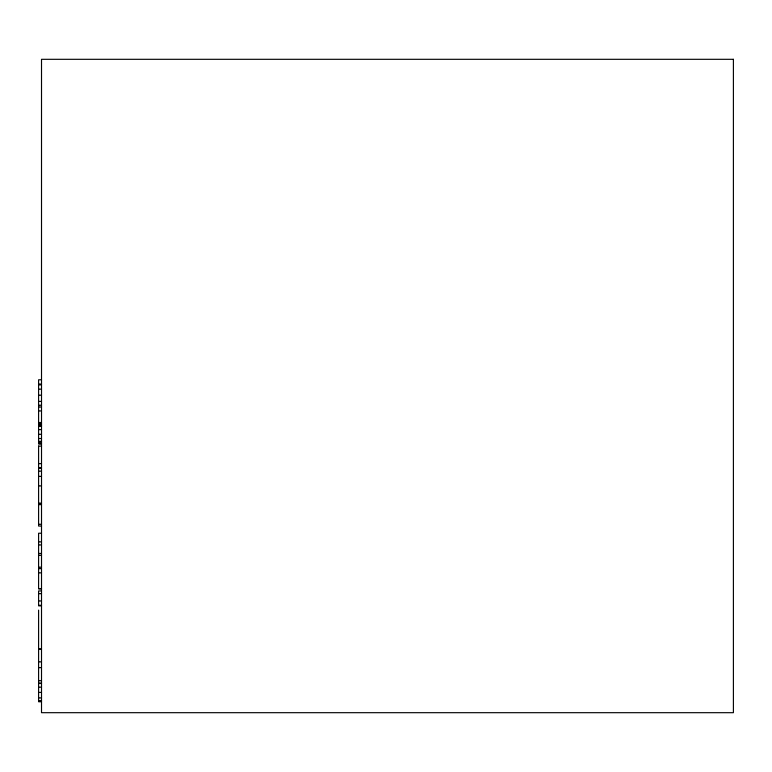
<?xml version="1.0" encoding="UTF-8"?>
<svg xmlns="http://www.w3.org/2000/svg" width="772" height="772" viewBox="0 0 772 772"><rect width="100%" height="100%" fill="white"/><g stroke="black" fill="none" stroke-linecap="round" stroke-linejoin="round"><path stroke-width="1.16" d="M41.514 379.785L38.6 379.785L38.6 443.939L41.514 443.939M38.6 384.08L41.514 384.08M38.6 384.852L41.514 384.852M38.6 389.146L41.514 389.146M38.6 395.187L41.514 395.187M38.6 401.401L41.514 401.401M38.6 405.232L41.514 405.232M38.6 407.018L41.514 407.018M38.6 410.936L41.514 410.936M38.6 422.525L41.514 422.525M38.6 423.751L41.514 423.751M38.6 423.963L41.514 423.963M38.6 424.31L41.514 424.31M38.6 425.536L41.514 425.536M38.6 425.739L41.514 425.739M38.6 425.99L41.514 425.99M38.6 426.173L41.514 426.173M38.6 429.618L41.514 429.618M38.6 434.289L41.514 434.289M38.6 438.515L41.514 438.515M38.6 441.343L41.514 441.343M38.6 441.835L41.514 441.835M38.6 443.128L41.514 443.128M38.6 443.62L41.514 443.62M38.6 446.11L41.514 446.11M38.6 463.654L41.514 463.654M38.6 467.562L41.514 467.562M38.6 468.237L41.514 468.237M38.6 471.142L41.514 471.142M38.6 476.372L41.514 476.372M38.6 485.916L41.514 485.916M38.6 503.276L41.514 503.276M38.6 503.45L41.514 503.45M38.6 504.627L41.514 504.627M38.6 524.275L41.514 524.275M41.514 526.05L38.6 526.05L38.6 445.984M41.514 533.23L38.6 533.23L38.6 588.824L41.514 588.824M38.6 541.876L41.514 541.876M38.6 544.945L41.514 544.945M38.6 553.456L41.514 553.456M38.6 555.271L41.514 555.271M38.6 567.188L41.514 567.188M38.6 568.626L41.514 568.626M38.6 572.863L41.514 572.863M38.6 588.66L41.514 588.66M41.514 590.927L38.6 590.927L38.6 605.866L41.514 605.866M38.6 593.668L41.514 593.668M38.6 600.954L41.514 600.954M38.6 605.306L41.514 605.306M38.6 648.876L41.514 648.876M38.6 649.426L41.514 649.426M38.6 661.865L41.514 661.865M38.6 667.635L41.514 667.635M38.6 680.721L41.514 680.721M38.6 683.152L41.514 683.152M38.6 683.461L41.514 683.509M38.6 687.157L41.514 687.157M38.6 692.407L41.514 692.407M38.6 697.917L41.514 697.917M38.6 700.831L41.514 700.831M38.6 701.005L41.514 701.005M41.514 701.758L38.6 701.758L38.6 610.131M733.4 59.309L41.514 59.309L41.514 712.691L733.4 712.691L733.4 59.309"/></g></svg>
